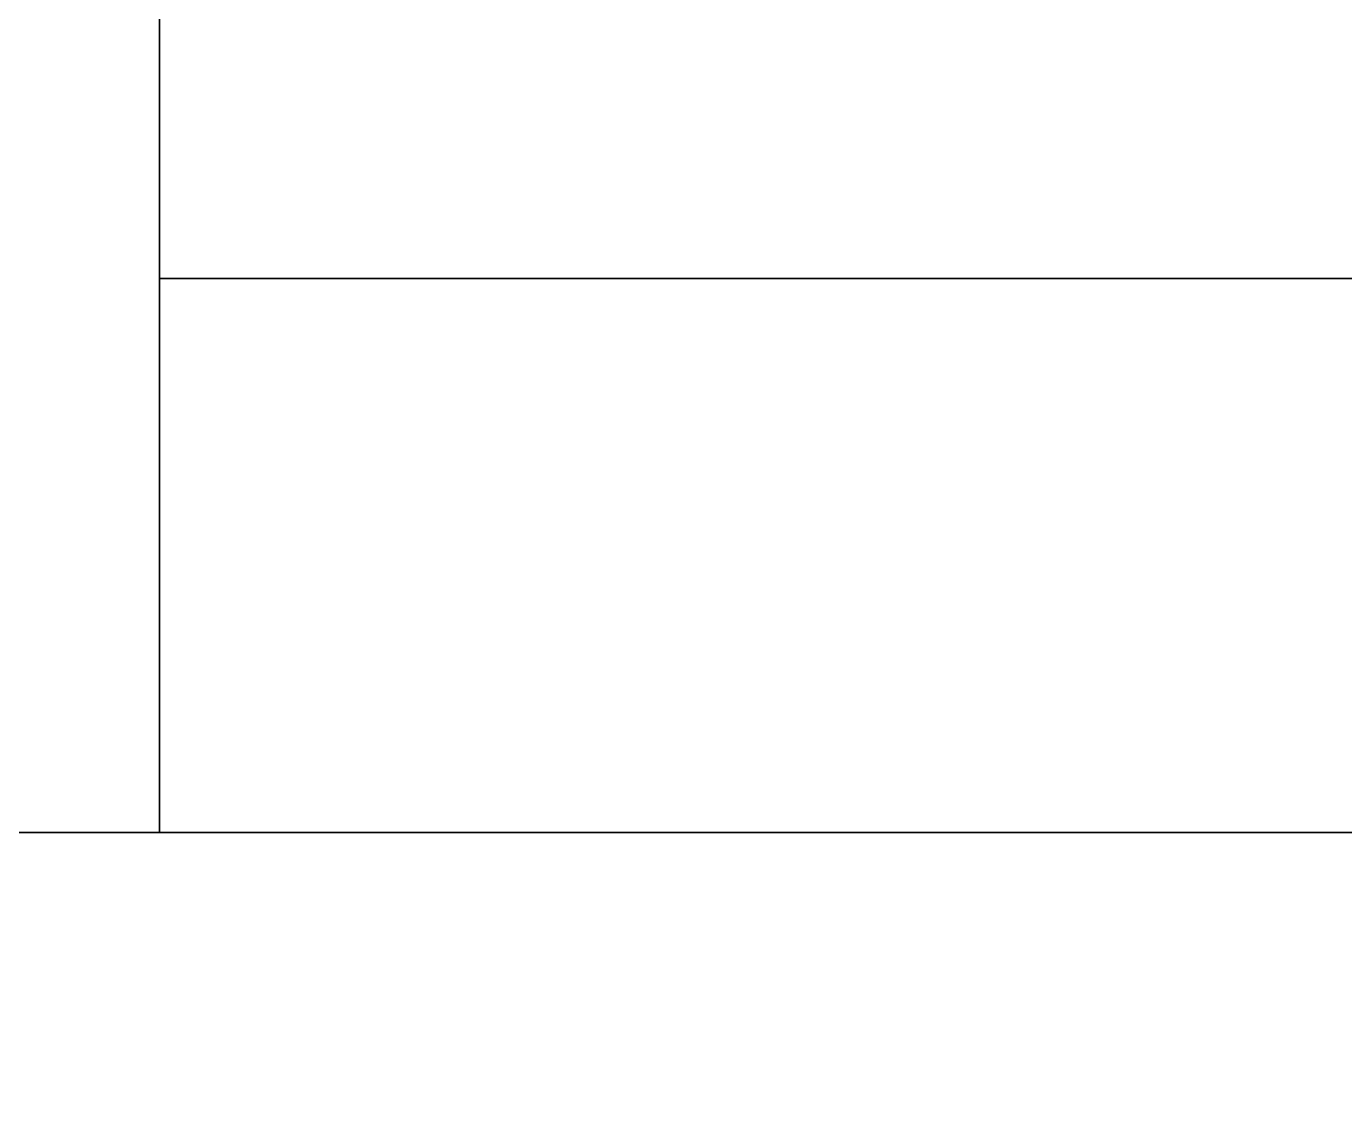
# Model space of a CAD drawing. Extents: x 0 to 2775, y -2341 to 0.
# Drawn here: x 235.68 to 278.5, y -1494.67 to -1459.48 of the extents above; entities that cross this region are included whole.
import ezdxf

# ---------------------------------------------------------------- set-up
doc = ezdxf.new("R2010")
doc.units = 0
for name, color, linetype in [('LAYER0', 7, 'CONTINUOUS'), ('LAYER13', 7, 'CONTINUOUS'), ('LAYER14', 7, 'CONTINUOUS'), ('LAYER158', 7, 'CONTINUOUS'), ('LAYER160', 7, 'CONTINUOUS'), ('LAYER17', 7, 'CONTINUOUS'), ('LAYER2', 2, 'CONTINUOUS'), ('LAYER22', 7, 'CONTINUOUS'), ('LAYER23', 7, 'CONTINUOUS')]:
    doc.layers.add(name, color=color, linetype=linetype)

msp = doc.modelspace()

# ---------------------------------------------------------------- linework, layer by layer
at = {"layer": 'LAYER0', "invisible_edges": 1}
for points in [[(2775, 0), (18, -2341), (18, 0), (2775, 0)], [(18, -2341), (2775, 0), (2775, -2341), (18, -2341)], [(2775, -2341, 5), (18, 0, 5), (18, -2341, 5), (2775, -2341, 5)], [(18, 0, 5), (2775, -2341, 5), (2775, 0, 5), (18, 0, 5)]]:
    msp.add_3dface(points, dxfattribs=at)
at = {"layer": 'LAYER13', "invisible_edges": 1}
for points in [[(168, -1485.667, 2465), (718, -1485.667, 5), (168, -1485.667, 5), (168, -1485.667, 2465)], [(718, -1485.667, 5), (168, -1485.667, 2465), (718, -1485.667, 2465), (718, -1485.667, 5)], [(168, -1503.667, 5), (718, -1485.667, 5), (718, -1503.667, 5), (168, -1503.667, 5)], [(718, -1485.667, 5), (168, -1503.667, 5), (168, -1485.667, 5), (718, -1485.667, 5)], [(168, -1485.667, 2465), (718, -1503.667, 2465), (718, -1485.667, 2465), (168, -1485.667, 2465)], [(718, -1503.667, 2465), (168, -1485.667, 2465), (168, -1503.667, 2465), (718, -1503.667, 2465)]]:
    msp.add_3dface(points, dxfattribs=at)
at = {"layer": 'LAYER14', "invisible_edges": 1}
for points in [[(168, -856.3369, 85), (718, -1485.667, 85), (168, -1485.667, 85), (168, -856.3369, 85)], [(718, -1485.667, 85), (168, -856.3369, 85), (718, -856.3369, 85), (718, -1485.667, 85)], [(718, -856.3369, 103), (168, -1485.667, 103), (718, -1485.667, 103), (718, -856.3369, 103)], [(168, -1485.667, 103), (718, -856.3369, 103), (168, -856.3369, 103), (168, -1485.667, 103)], [(168, -1485.667, 103), (718, -1485.667, 85), (718, -1485.667, 103), (168, -1485.667, 103)], [(718, -1485.667, 85), (168, -1485.667, 103), (168, -1485.667, 85), (718, -1485.667, 85)]]:
    msp.add_3dface(points, dxfattribs=at)
at = {"layer": 'LAYER158', "invisible_edges": 1}
for points in [[(240, -1449.667, 903), (640, -1467.667, 903), (640, -1449.667, 903), (240, -1449.667, 903)], [(640, -1467.667, 903), (240, -1449.667, 903), (240, -1467.667, 903), (640, -1467.667, 903)], [(240, -1467.667, 103), (640, -1449.667, 103), (640, -1467.667, 103), (240, -1467.667, 103)], [(640, -1449.667, 103), (240, -1467.667, 103), (240, -1449.667, 103), (640, -1449.667, 103)], [(240, -1449.667, 903), (240, -1467.667, 103), (240, -1467.667, 903), (240, -1449.667, 903)], [(240, -1467.667, 103), (240, -1449.667, 903), (240, -1449.667, 103), (240, -1467.667, 103)], [(240, -1467.667, 103), (640, -1467.667, 903), (240, -1467.667, 903), (240, -1467.667, 103)], [(640, -1467.667, 903), (240, -1467.667, 103), (640, -1467.667, 103), (640, -1467.667, 903)]]:
    msp.add_3dface(points, dxfattribs=at)
at = {"layer": 'LAYER160', "invisible_edges": 1}
for points in [[(240, -1467.667, 903), (320, -1485.667, 903), (320, -1467.667, 903), (240, -1467.667, 903)], [(320, -1485.667, 903), (240, -1467.667, 903), (240, -1485.667, 903), (320, -1485.667, 903)], [(240, -1485.667, 103), (320, -1467.667, 103), (320, -1485.667, 103), (240, -1485.667, 103)], [(320, -1467.667, 103), (240, -1485.667, 103), (240, -1467.667, 103), (320, -1467.667, 103)], [(240, -1467.667, 903), (240, -1485.667, 103), (240, -1485.667, 903), (240, -1467.667, 903)], [(240, -1485.667, 103), (240, -1467.667, 903), (240, -1467.667, 103), (240, -1485.667, 103)], [(320, -1467.667, 103), (240, -1467.667, 903), (320, -1467.667, 903), (320, -1467.667, 103)], [(240, -1467.667, 903), (320, -1467.667, 103), (240, -1467.667, 103), (240, -1467.667, 903)], [(240, -1485.667, 103), (320, -1485.667, 903), (240, -1485.667, 903), (240, -1485.667, 103)], [(320, -1485.667, 903), (240, -1485.667, 103), (320, -1485.667, 103), (320, -1485.667, 903)]]:
    msp.add_3dface(points, dxfattribs=at)
at = {"layer": 'LAYER17', "invisible_edges": 1}
for points in [[(168, -1485.667, 2464), (718, -856.3369, 2464), (168, -856.3369, 2464), (168, -1485.667, 2464)], [(718, -856.3369, 2464), (168, -1485.667, 2464), (718, -1485.667, 2464), (718, -856.3369, 2464)], [(718, -1485.667, 2446), (168, -856.3369, 2446), (718, -856.3369, 2446), (718, -1485.667, 2446)], [(168, -856.3369, 2446), (718, -1485.667, 2446), (168, -1485.667, 2446), (168, -856.3369, 2446)], [(168, -1485.667, 2464), (718, -1485.667, 2446), (718, -1485.667, 2464), (168, -1485.667, 2464)], [(718, -1485.667, 2446), (168, -1485.667, 2464), (168, -1485.667, 2446), (718, -1485.667, 2446)]]:
    msp.add_3dface(points, dxfattribs=at)
at = {"layer": 'LAYER2', "invisible_edges": 1}
for points in [[(368, -150, 2471), (168, -2191, 2471), (168, -150, 2471), (368, -150, 2471)], [(168, -2191, 2471), (368, -150, 2471), (368, -2191, 2471), (168, -2191, 2471)], [(368, -2191, 2664), (168, -150, 2664), (168, -2191, 2664), (368, -2191, 2664)], [(168, -150, 2664), (368, -2191, 2664), (368, -150, 2664), (168, -150, 2664)]]:
    msp.add_3dface(points, dxfattribs=at)
at = {"layer": 'LAYER22', "invisible_edges": 1}
for points in [[(192.6, -1485.667, 2196), (658, -856.3369, 2196), (192.6, -856.3369, 2196), (192.6, -1485.667, 2196)], [(658, -856.3369, 2196), (192.6, -1485.667, 2196), (658, -1485.667, 2196), (658, -856.3369, 2196)], [(658, -1485.667, 2178), (192.6, -856.3369, 2178), (658, -856.3369, 2178), (658, -1485.667, 2178)], [(192.6, -856.3369, 2178), (658, -1485.667, 2178), (192.6, -1485.667, 2178), (192.6, -856.3369, 2178)], [(192.6, -1485.667, 2196), (658, -1485.667, 2178), (658, -1485.667, 2196), (192.6, -1485.667, 2196)], [(658, -1485.667, 2178), (192.6, -1485.667, 2196), (192.6, -1485.667, 2178), (658, -1485.667, 2178)]]:
    msp.add_3dface(points, dxfattribs=at)
at = {"layer": 'LAYER23', "invisible_edges": 1}
for points in [[(192.6, -1485.667, 921), (658, -856.3369, 921), (192.6, -856.3369, 921), (192.6, -1485.667, 921)], [(658, -856.3369, 921), (192.6, -1485.667, 921), (658, -1485.667, 921), (658, -856.3369, 921)], [(658, -1485.667, 903), (192.6, -856.3369, 903), (658, -856.3369, 903), (658, -1485.667, 903)], [(192.6, -856.3369, 903), (658, -1485.667, 903), (192.6, -1485.667, 903), (192.6, -856.3369, 903)], [(192.6, -1485.667, 921), (658, -1485.667, 903), (658, -1485.667, 921), (192.6, -1485.667, 921)], [(658, -1485.667, 903), (192.6, -1485.667, 921), (192.6, -1485.667, 903), (658, -1485.667, 903)]]:
    msp.add_3dface(points, dxfattribs=at)

doc.saveas('drawing.dxf')
